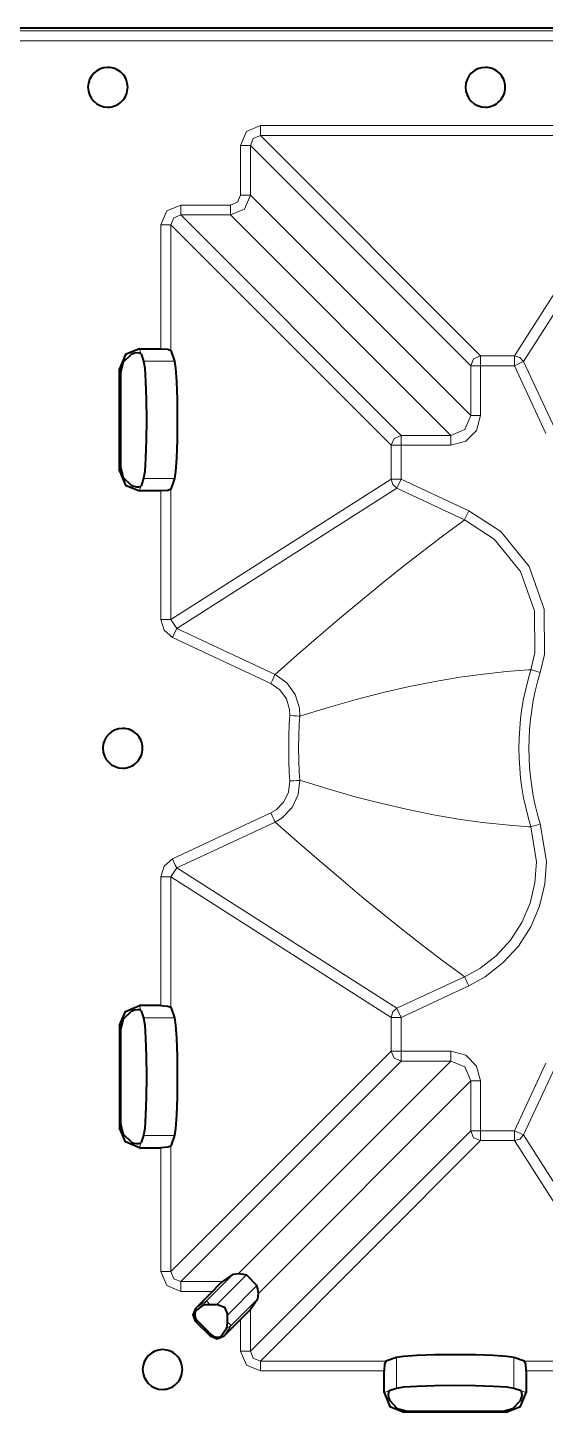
# Model space of a CAD drawing. Header units: millimetres. Extents: x 0 to 2941, y -405 to 1422.
# Drawn here: x 1123 to 1175.1, y 1136.4 to 1275.7 of the extents above; entities that cross this region are included whole.
import ezdxf

# ---------------------------------------------------------------- set-up
doc = ezdxf.new("R2010")
doc.units = ezdxf.units.MM
doc.layers.add('FINE', color=9, linetype='Continuous')
doc.layers.add('OUTLINE', color=7, linetype='Continuous')

msp = doc.modelspace()

# ---------------------------------------------------------------- linework, layer by layer
at = {"layer": 'FINE', "lineweight": 9}
for p, q in [((711.59, 1274.35), (1261.57, 1274.35)), ((1168.59, 1242.66), (1146.42, 1264.84)), ((1146.42, 1264.84), (1186.13, 1264.84)), ((1186.13, 1264.84), (1172, 1242.66)), ((1144.42, 1263.84), (1144.42, 1258.83)), ((1145.42, 1263.84), (1167.59, 1241.67)), ((1145.42, 1258.83), (1145.42, 1263.84)), ((1172.91, 1242.09), (1187.03, 1264.26)), ((1167.59, 1236.66), (1145.42, 1258.83)), ((1160.59, 1234.67), (1138.42, 1256.84)), ((1138.42, 1256.84), (1143.42, 1256.84)), ((1143.42, 1256.84), (1165.6, 1234.67)), ((1136.42, 1255.84), (1136.42, 1243.38)), ((1137.42, 1255.84), (1159.59, 1233.67)), ((1137.42, 1243.22), (1137.42, 1255.84)), ((1134.4, 1242.9), (1134.25, 1243.38)), ((1168.59, 1242.66), (1172, 1242.66)), ((1132.26, 1241.37), (1132.38, 1241.02)), ((1137.77, 1242.14), (1134.67, 1242.14)), ((1167.59, 1236.66), (1167.59, 1241.67)), ((1175.17, 1234.86), (1172, 1241.67)), ((1160.59, 1234.67), (1165.6, 1234.67)), ((1159.59, 1230.26), (1159.59, 1233.67)), ((1132.38, 1231.44), (1132.26, 1231.09)), ((1134.67, 1230.32), (1137.77, 1230.32)), ((1159.59, 1230.26), (1137.42, 1216.13)), ((1134.25, 1229.08), (1134.4, 1229.56)), ((1136.42, 1229.08), (1136.42, 1216.13)), ((1137.42, 1216.13), (1137.42, 1229.25)), ((1138, 1215.23), (1160.17, 1229.35)), ((1166.97, 1226.18), (1160.17, 1229.35)), ((1166.76, 1226.02), (1166.97, 1226.18)), ((1138, 1215.23), (1137.42, 1216.13)), ((1147.9, 1210.61), (1138, 1215.23)), ((1137.57, 1214.32), (1147.48, 1209.7)), ((1173.65, 1211.09), (1173.4, 1211.08)), ((1147.48, 1196.68), (1137.57, 1192.06)), ((1173.4, 1195.3), (1173.65, 1195.29)), ((1160.17, 1177.03), (1138, 1191.15)), ((1136.42, 1190.25), (1136.42, 1177.3)), ((1137.42, 1190.25), (1159.59, 1176.12)), ((1137.42, 1177.13), (1137.42, 1190.25)), ((1160.17, 1177.03), (1166.97, 1180.2)), ((1166.97, 1180.2), (1166.76, 1180.36)), ((1167.39, 1179.3), (1160.59, 1176.12)), ((1134.25, 1177.3), (1134.4, 1176.82)), ((1134.67, 1176.06), (1137.77, 1176.06)), ((1160.59, 1176.12), (1160.59, 1172.71)), ((1132.38, 1174.94), (1132.26, 1175.29)), ((1159.59, 1172.71), (1137.42, 1150.54)), ((1165.6, 1171.72), (1144.22, 1150.34)), ((1160.59, 1172.71), (1165.6, 1172.71)), ((1165.6, 1171.72), (1160.59, 1171.72)), ((1172, 1164.71), (1175.17, 1171.52)), ((1176.08, 1171.1), (1172.91, 1164.29)), ((1167.59, 1169.72), (1146.22, 1148.34)), ((1167.59, 1164.71), (1167.59, 1169.72)), ((1168.59, 1169.72), (1168.59, 1164.71)), ((1132.26, 1165.01), (1132.38, 1165.36)), ((1145.42, 1142.54), (1167.59, 1164.71)), ((1168.59, 1164.71), (1172, 1164.71)), ((1134.4, 1163.48), (1134.25, 1163)), ((1137.77, 1164.24), (1134.67, 1164.24)), ((1137.42, 1150.54), (1137.42, 1163.17)), ((1168.59, 1163.72), (1146.42, 1141.54)), ((1172, 1163.72), (1168.59, 1163.72)), ((1186.13, 1141.54), (1172, 1163.72)), ((1172.91, 1164.29), (1187.03, 1142.12)), ((1140.99, 1147.59), (1143.69, 1150.3)), ((1145.01, 1150.2), (1142.05, 1147.24)), ((1138.42, 1148.55), (1141.59, 1148.55)), ((1146.07, 1149.13), (1143.12, 1146.17)), ((1143.47, 1145.11), (1146.17, 1147.81)), ((1139.95, 1146.9), (1140.99, 1147.59)), ((1145.42, 1146.74), (1145.42, 1142.54)), ((1140.09, 1145.58), (1139.94, 1145.48)), ((1141.46, 1144.22), (1141.36, 1144.07)), ((1146.42, 1141.54), (1159.04, 1141.54)), ((1160.12, 1141.9), (1160.12, 1138.79)), ((1171.93, 1138.79), (1171.93, 1141.9)), ((1173.01, 1141.54), (1186.13, 1141.54)), ((1186.13, 1140.55), (1173.18, 1140.55)), ((1159.36, 1138.53), (1158.88, 1138.37)), ((1173.18, 1138.37), (1172.69, 1138.53)), ((1160.89, 1136.39), (1161.24, 1136.5)), ((1170.81, 1136.5), (1171.17, 1136.39))]:
    msp.add_line(p, q, dxfattribs=at)
for points in [[(1261.57, 1275.68), (1261.57, 1275.35), (711.59, 1275.35)], [(1186.13, 1265.84), (1146.42, 1265.84), (1145.01, 1265.25), (1144.42, 1263.84)], [(1145.42, 1263.84), (1145.71, 1264.55), (1146.42, 1264.84)], [(1146.42, 1265.84), (1146.42, 1265.15), (1146.42, 1264.84)], [(1144.42, 1263.84), (1145.11, 1263.84), (1145.42, 1263.84)], [(1143.42, 1256.84), (1144.83, 1257.42), (1145.42, 1258.83)], [(1144.42, 1258.83), (1144.13, 1258.13), (1143.42, 1257.84)], [(1144.42, 1258.83), (1145.11, 1258.83), (1145.42, 1258.83)], [(1143.42, 1257.84), (1138.42, 1257.84), (1137.01, 1257.25), (1136.42, 1255.84)], [(1137.42, 1255.84), (1137.71, 1256.55), (1138.42, 1256.84)], [(1138.42, 1257.84), (1138.42, 1257.15), (1138.42, 1256.84)], [(1143.42, 1257.84), (1143.42, 1257.15), (1143.42, 1256.84)], [(1136.42, 1255.84), (1137.11, 1255.84), (1137.42, 1255.84)], [(1167.59, 1241.67), (1167.89, 1242.37), (1168.59, 1242.66)], [(1168.59, 1242.66), (1168.59, 1242.35), (1168.59, 1241.67)], [(1172, 1242.66), (1172, 1242.35), (1172, 1241.67)], [(1172, 1242.66), (1172.54, 1242.51), (1172.91, 1242.09), (1176.08, 1235.28)], [(1167.59, 1241.67), (1167.9, 1241.67), (1168.59, 1241.67)], [(1172, 1241.67), (1168.59, 1241.67), (1168.59, 1236.66)], [(1172.91, 1242.09), (1172.62, 1241.96), (1172, 1241.67)], [(1168.59, 1236.66), (1168.19, 1235.16), (1167.09, 1234.07), (1165.6, 1233.67)], [(1165.6, 1234.67), (1167.01, 1235.25), (1167.59, 1236.66)], [(1167.59, 1236.66), (1167.9, 1236.66), (1168.59, 1236.66)], [(1159.59, 1233.67), (1159.89, 1234.37), (1160.59, 1234.67)], [(1160.59, 1234.67), (1160.59, 1234.35), (1160.59, 1233.67)], [(1165.6, 1234.67), (1165.6, 1234.35), (1165.6, 1233.67)], [(1159.59, 1233.67), (1159.9, 1233.67), (1160.59, 1233.67)], [(1165.6, 1233.67), (1160.59, 1233.67), (1160.59, 1230.26), (1167.39, 1227.08)], [(1159.59, 1230.26), (1159.9, 1230.26), (1160.59, 1230.26)], [(1160.17, 1229.35), (1159.75, 1229.72), (1159.59, 1230.26)], [(1160.17, 1229.35), (1160.3, 1229.63), (1160.59, 1230.26)], [(1166.76, 1226.02), (1164.77, 1224.54), (1162.74, 1223), (1160.69, 1221.4), (1158.61, 1219.73), (1156.5, 1218), (1154.39, 1216.24), (1152.26, 1214.42), (1150.09, 1212.55), (1147.9, 1210.61)], [(1166.97, 1226.18), (1167.01, 1226.26), (1167.1, 1226.46), (1167.24, 1226.75), (1167.39, 1227.08)], [(1173.65, 1211.09), (1174.05, 1212.79), (1174.02, 1217), (1172.6, 1220.97), (1169.95, 1224.24), (1166.97, 1226.18)], [(1167.39, 1227.08), (1170.61, 1224.99), (1173.47, 1221.46), (1175, 1217.18), (1175.03, 1212.63), (1174.6, 1210.8)], [(1136.42, 1216.13), (1137.11, 1216.13), (1137.42, 1216.13)], [(1136.42, 1216.13), (1136.73, 1215.06), (1137.57, 1214.32)], [(1137.57, 1214.32), (1137.86, 1214.94), (1138, 1215.23)], [(1147.48, 1209.7), (1147.63, 1210.04), (1147.77, 1210.33), (1147.86, 1210.53), (1147.9, 1210.61)], [(1150.38, 1206.41), (1150.36, 1207.23), (1149.94, 1208.61), (1149.09, 1209.78), (1147.9, 1210.61)], [(1150.38, 1206.41), (1153.25, 1207.3), (1156.05, 1208.09), (1158.78, 1208.79), (1161.44, 1209.39), (1164.03, 1209.91), (1166.49, 1210.33), (1168.87, 1210.66), (1171.18, 1210.91), (1173.4, 1211.08)], [(1173.65, 1211.09), (1173.73, 1211.07), (1173.94, 1211), (1174.25, 1210.91), (1174.6, 1210.8)], [(1147.48, 1209.7), (1148.39, 1209.07), (1149.05, 1208.17), (1149.37, 1207.1), (1149.38, 1206.48)], [(1149.38, 1206.48), (1149.75, 1206.46), (1150.07, 1206.44), (1150.29, 1206.42), (1150.38, 1206.41)], [(1147.9, 1195.77), (1148.6, 1196.18), (1149.62, 1197.22), (1150.23, 1198.53), (1150.38, 1199.97)], [(1149.38, 1199.9), (1149.75, 1199.92), (1150.07, 1199.95), (1150.29, 1199.96), (1150.38, 1199.97)], [(1173.4, 1195.3), (1171.14, 1195.48), (1168.79, 1195.73), (1166.36, 1196.07), (1163.84, 1196.51), (1161.25, 1197.03), (1158.64, 1197.63), (1155.95, 1198.32), (1153.2, 1199.1), (1150.38, 1199.97)], [(1147.48, 1196.68), (1147.63, 1196.34), (1147.77, 1196.05), (1147.86, 1195.86), (1147.9, 1195.77)], [(1137.42, 1190.25), (1138, 1191.15), (1147.9, 1195.77)], [(1147.9, 1195.77), (1150.13, 1193.8), (1152.33, 1191.89), (1154.51, 1190.04), (1156.65, 1188.25), (1158.76, 1186.53), (1160.8, 1184.9), (1162.82, 1183.33), (1164.8, 1181.81), (1166.76, 1180.36)], [(1166.97, 1180.2), (1168.5, 1181.05), (1170.15, 1182.32), (1171.6, 1183.9), (1172.73, 1185.65), (1173.57, 1187.62), (1174.06, 1189.64), (1174.21, 1191.78), (1173.65, 1195.29)], [(1174.6, 1195.58), (1175.21, 1191.8), (1175.06, 1189.55), (1174.52, 1187.3), (1173.64, 1185.23), (1172.39, 1183.29), (1170.87, 1181.63), (1169.04, 1180.21), (1167.39, 1179.3)], [(1173.65, 1195.29), (1173.73, 1195.31), (1173.94, 1195.38), (1174.25, 1195.47), (1174.6, 1195.58)], [(1137.57, 1192.06), (1136.73, 1191.32), (1136.42, 1190.25)], [(1137.57, 1192.06), (1137.86, 1191.44), (1138, 1191.15)], [(1136.42, 1190.25), (1137.11, 1190.25), (1137.42, 1190.25)], [(1166.97, 1180.2), (1167.01, 1180.12), (1167.1, 1179.92), (1167.24, 1179.63), (1167.39, 1179.3)], [(1159.59, 1176.12), (1159.75, 1176.66), (1160.17, 1177.03)], [(1159.59, 1176.12), (1159.9, 1176.12), (1160.59, 1176.12)], [(1160.59, 1171.72), (1159.89, 1172.01), (1159.59, 1172.71), (1159.59, 1176.12)], [(1160.17, 1177.03), (1160.3, 1176.75), (1160.59, 1176.12)], [(1142.61, 1149.54), (1138.42, 1149.54), (1160.59, 1171.72)], [(1159.59, 1172.71), (1159.9, 1172.71), (1160.59, 1172.71)], [(1160.59, 1171.72), (1160.59, 1172.03), (1160.59, 1172.71)], [(1165.6, 1172.71), (1167.09, 1172.31), (1168.19, 1171.22), (1168.59, 1169.72)], [(1165.6, 1171.72), (1165.6, 1172.03), (1165.6, 1172.71)], [(1167.59, 1169.72), (1167.01, 1171.13), (1165.6, 1171.72)], [(1167.59, 1169.72), (1167.9, 1169.72), (1168.59, 1169.72)], [(1167.59, 1164.71), (1167.9, 1164.71), (1168.59, 1164.71)], [(1168.59, 1163.72), (1167.89, 1164.01), (1167.59, 1164.71)], [(1168.59, 1164.71), (1168.59, 1164.03), (1168.59, 1163.72)], [(1172, 1164.71), (1172, 1164.03), (1172, 1163.72)], [(1172, 1164.71), (1172.62, 1164.42), (1172.91, 1164.29)], [(1172.91, 1164.29), (1172.54, 1163.87), (1172, 1163.72)], [(1136.42, 1163), (1136.42, 1150.54), (1137.01, 1149.13), (1138.42, 1148.55)], [(1136.42, 1150.54), (1137.11, 1150.54), (1137.42, 1150.54)], [(1138.42, 1149.54), (1137.71, 1149.83), (1137.42, 1150.54)], [(1138.42, 1149.54), (1138.42, 1149.23), (1138.42, 1148.55)], [(1140.99, 1147.59), (1140.84, 1147.41), (1140.74, 1147.19)], [(1141.35, 1147.23), (1141.09, 1147.49), (1140.99, 1147.59)], [(1142.78, 1144.07), (1143.47, 1145.11), (1143.28, 1144.96), (1143.06, 1144.87)], [(1143.11, 1145.47), (1143.37, 1145.21), (1143.47, 1145.11)], [(1158.88, 1140.55), (1146.42, 1140.55), (1145.01, 1141.13), (1144.42, 1142.54), (1144.42, 1145.72)], [(1145.42, 1142.54), (1145.11, 1142.54), (1144.42, 1142.54)], [(1145.42, 1142.54), (1145.71, 1141.83), (1146.42, 1141.54)], [(1146.42, 1140.55), (1146.42, 1141.23), (1146.42, 1141.54)]]:
    msp.add_lwpolyline(points, dxfattribs=at)
for points in [[(1173.65, 1211.09, 0.151862), (1173.65, 1195.29)], [(1174.6, 1210.8, 0.151875), (1174.6, 1195.58)], [(1149.38, 1206.48, 0.033081), (1149.38, 1199.9), (1149.27, 1198.79), (1148.8, 1197.79), (1148.02, 1196.99), (1147.48, 1196.68)], [(1150.38, 1206.41, 0.033099), (1150.38, 1199.97)]]:
    msp.add_lwpolyline(points, format="xyb", dxfattribs=at)
at = {"layer": 'OUTLINE', "lineweight": 40}
for p, q in [((131.57, 1275.68), (1261.57, 1275.68)), ((1134.25, 1243.38), (1136.42, 1243.38)), ((1134.43, 1242.86), (1134.4, 1242.9)), ((1137.42, 1243.22), (1137.77, 1242.14)), ((1132.26, 1231.09), (1132.26, 1241.37)), ((1134.67, 1230.32), (1134.43, 1229.6)), ((1137.77, 1230.32), (1137.42, 1229.25)), ((1136.42, 1229.08), (1134.25, 1229.08)), ((1136.42, 1177.3), (1134.25, 1177.3)), ((1137.42, 1177.13), (1137.77, 1176.06)), ((1134.43, 1176.78), (1134.4, 1176.82)), ((1132.26, 1175.29), (1132.26, 1165.01)), ((1132.38, 1165.36), (1132.38, 1174.94)), ((1134.4, 1163.48), (1134.43, 1163.52)), ((1134.67, 1164.24), (1134.43, 1163.52)), ((1137.77, 1164.24), (1137.42, 1163.17)), ((1134.25, 1163), (1136.42, 1163)), ((1143.69, 1150.3), (1142.61, 1149.54)), ((1143.69, 1150.3), (1144.22, 1150.34)), ((1145.01, 1150.2), (1146.07, 1149.13)), ((1141.59, 1148.55), (1139.95, 1146.9)), ((1146.17, 1147.81), (1145.42, 1146.74)), ((1146.17, 1147.81), (1146.22, 1148.34)), ((1139.9, 1146.56), (1140.74, 1147.19)), ((1141.35, 1147.23), (1142.05, 1147.24)), ((1142.05, 1147.24), (1142.12, 1147.24)), ((1139.94, 1145.48), (1141.36, 1144.07)), ((1140.12, 1145.56), (1141.43, 1144.24)), ((1144.42, 1145.72), (1142.78, 1144.07)), ((1143.11, 1145.47), (1143.12, 1146.17)), ((1143.12, 1146.17), (1143.12, 1146.24)), ((1141.43, 1144.24), (1141.46, 1144.22)), ((1142.43, 1144.02), (1143.06, 1144.87)), ((1160.12, 1141.9), (1159.04, 1141.54)), ((1173.01, 1141.54), (1171.93, 1141.9)), ((1158.88, 1138.37), (1158.88, 1140.55)), ((1173.18, 1140.55), (1173.18, 1138.37)), ((1159.39, 1138.56), (1159.36, 1138.53)), ((1160.12, 1138.79), (1159.39, 1138.56)), ((1172.66, 1138.56), (1171.93, 1138.79)), ((1172.69, 1138.53), (1172.66, 1138.56)), ((1171.17, 1136.39), (1160.89, 1136.39)), ((1161.24, 1136.5), (1170.81, 1136.5))]:
    msp.add_line(p, q, dxfattribs=at)
for points in [[(1129.07, 1269.69, 0.414176), (1131.07, 1267.69, 0.414226), (1133.07, 1269.69, 0.414251), (1131.07, 1271.69, 0.414201)], [(1171.07, 1269.69, 0.414226), (1169.07, 1271.69, 0.414188), (1167.07, 1269.69, 0.414188), (1169.07, 1267.69, 0.414251)], [(1134.57, 1203.19, 0.414226), (1132.57, 1205.19, 0.414201), (1130.57, 1203.19, 0.414176), (1132.57, 1201.19, 0.414251)], [(1134.57, 1140.69, 0.414201), (1136.57, 1138.69, 0.414226), (1138.57, 1140.69, 0.414226), (1136.57, 1142.69, 0.414201)]]:
    msp.add_lwpolyline(points, format="xyb", close=True, dxfattribs=at)
for points in [[(1134.25, 1243.38), (1132.84, 1242.79), (1132.26, 1241.37)], [(1132.38, 1231.44), (1132.38, 1241.02), (1132.66, 1242.06), (1133.43, 1242.8)], [(1134.4, 1242.9), (1134.27, 1242.95), (1134.04, 1242.96), (1133.77, 1242.93), (1133.51, 1242.83), (1133.43, 1242.8)], [(1134.43, 1242.86), (1134.67, 1242.14), (1134.78, 1241.43), (1134.87, 1240.09), (1134.93, 1238.28), (1134.95, 1236.23), (1134.93, 1234.18), (1134.87, 1232.37), (1134.78, 1231.03), (1134.67, 1230.32)], [(1136.42, 1243.38), (1137.11, 1243.33), (1137.42, 1243.22)], [(1137.77, 1242.14), (1137.88, 1241.43), (1137.98, 1240.09), (1138.04, 1238.28), (1138.06, 1236.23), (1138.04, 1234.18), (1137.98, 1232.37), (1137.88, 1231.03), (1137.77, 1230.32)], [(1133.43, 1229.66), (1132.66, 1230.4), (1132.38, 1231.44)], [(1132.26, 1231.09), (1132.84, 1229.67), (1134.25, 1229.08)], [(1133.43, 1229.66), (1133.7, 1229.55), (1133.97, 1229.5), (1134.18, 1229.5), (1134.34, 1229.54), (1134.4, 1229.56), (1134.43, 1229.6)], [(1137.42, 1229.25), (1137.11, 1229.13), (1136.42, 1229.08)], [(1132.26, 1175.29), (1132.84, 1176.71), (1134.25, 1177.3)], [(1136.42, 1177.3), (1137.11, 1177.25), (1137.42, 1177.13)], [(1132.38, 1174.94), (1132.66, 1175.98), (1133.43, 1176.72)], [(1134.4, 1176.82), (1134.27, 1176.87), (1134.04, 1176.88), (1133.77, 1176.85), (1133.51, 1176.75), (1133.43, 1176.72)], [(1134.43, 1176.78), (1134.67, 1176.06), (1134.78, 1175.35), (1134.87, 1174.01), (1134.93, 1172.2), (1134.95, 1170.15), (1134.93, 1168.1), (1134.87, 1166.29), (1134.78, 1164.95), (1134.67, 1164.24)], [(1137.77, 1176.06), (1137.88, 1175.35), (1137.98, 1174.01), (1138.04, 1172.2), (1138.06, 1170.15), (1138.04, 1168.1), (1137.98, 1166.29), (1137.88, 1164.95), (1137.77, 1164.24)], [(1134.25, 1163), (1132.84, 1163.59), (1132.26, 1165.01)], [(1133.43, 1163.58), (1132.66, 1164.32), (1132.38, 1165.36)], [(1133.43, 1163.58), (1133.7, 1163.47), (1133.97, 1163.42), (1134.18, 1163.42), (1134.34, 1163.46), (1134.4, 1163.48)], [(1137.42, 1163.17), (1137.11, 1163.05), (1136.42, 1163)], [(1141.59, 1148.55), (1142.29, 1149.23), (1142.61, 1149.54)], [(1144.22, 1150.34), (1144.68, 1150.3), (1145.01, 1150.2)], [(1146.22, 1148.34), (1146.17, 1148.81), (1146.07, 1149.13)], [(1139.94, 1145.48), (1139.65, 1146.19), (1139.95, 1146.9)], [(1139.9, 1146.56), (1139.86, 1146.48), (1139.83, 1146.3), (1139.83, 1146.09), (1139.91, 1145.85), (1140.03, 1145.65), (1140.09, 1145.58), (1140.12, 1145.56)], [(1140.74, 1147.19), (1140.93, 1147.22), (1141.35, 1147.23)], [(1142.12, 1147.24), (1142.82, 1146.95), (1143.12, 1146.24)], [(1144.42, 1145.72), (1145.11, 1146.41), (1145.42, 1146.74)], [(1143.06, 1144.87), (1143.09, 1145.05), (1143.11, 1145.47)], [(1141.36, 1144.07), (1142.07, 1143.78), (1142.78, 1144.07)], [(1141.46, 1144.22), (1141.66, 1144.06), (1141.88, 1143.97), (1142.08, 1143.95), (1142.26, 1143.96), (1142.39, 1143.99), (1142.43, 1144.02)], [(1159.04, 1141.54), (1158.92, 1141.23), (1158.88, 1140.55)], [(1171.93, 1141.9), (1171.22, 1142.01), (1169.88, 1142.1), (1168.08, 1142.16), (1166.03, 1142.18), (1163.97, 1142.16), (1162.17, 1142.1), (1160.83, 1142.01), (1160.12, 1141.9)], [(1173.18, 1140.55), (1173.13, 1141.23), (1173.01, 1141.54)], [(1158.88, 1138.37), (1159.46, 1136.97), (1160.89, 1136.39)], [(1159.36, 1138.53), (1159.31, 1138.39), (1159.29, 1138.16), (1159.33, 1137.89), (1159.42, 1137.63), (1159.46, 1137.56)], [(1171.93, 1138.79), (1171.22, 1138.9), (1169.88, 1138.99), (1168.08, 1139.05), (1166.03, 1139.07), (1163.97, 1139.05), (1162.17, 1138.99), (1160.83, 1138.9), (1160.12, 1138.79)], [(1171.17, 1136.39), (1172.59, 1136.97), (1173.18, 1138.37)], [(1172.59, 1137.56), (1172.7, 1137.83), (1172.76, 1138.09), (1172.75, 1138.31), (1172.72, 1138.47), (1172.69, 1138.53)], [(1159.46, 1137.56), (1160.2, 1136.78), (1161.24, 1136.5)], [(1170.81, 1136.5), (1171.85, 1136.78), (1172.59, 1137.56)]]:
    msp.add_lwpolyline(points, dxfattribs=at)

doc.saveas('drawing.dxf')
